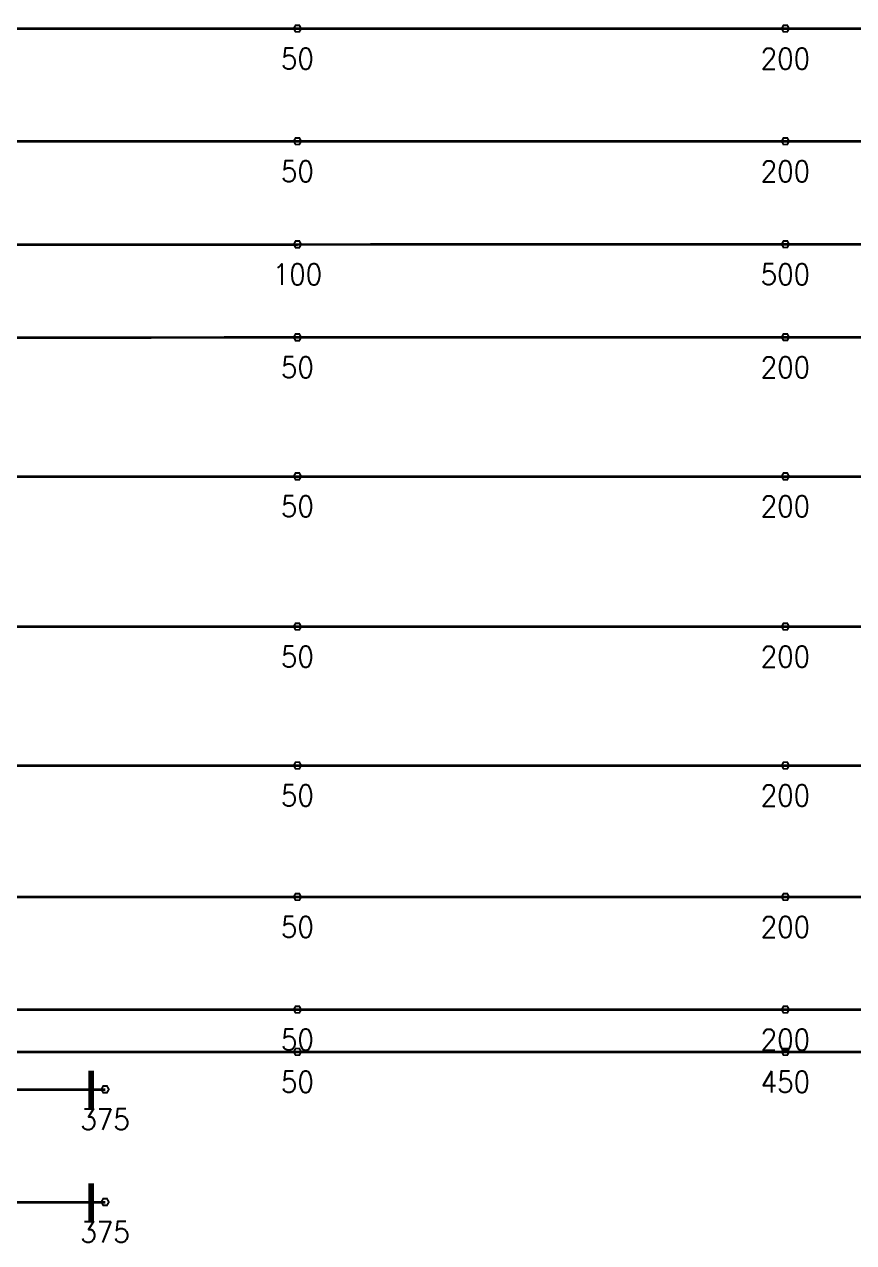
# Model space of a CAD drawing. Header units: millimetres. Extents: x 128150 to 589785, y -24154 to 43820.
# Drawn here: x 394940 to 403777, y 27618 to 40595 of the extents above; entities that cross this region are included whole.
import ezdxf

# ---------------------------------------------------------------- set-up
doc = ezdxf.new("R2010")
doc.units = ezdxf.units.MM
doc.layers.add('Current_plane_Column', color=7, linetype='Continuous', true_color=0x4b00ff)
doc.layers.add('NDC_S-TENDON', color=6, linetype='Continuous', lineweight=35)
doc.layers.add('NDC_S_ANNO', color=7, linetype='Continuous', lineweight=20)
doc.styles.get("Standard").update_dxf_attribs({"font": 'arial.ttf'})

# ---------------------------------------------------------------- blocks, each defined once
blk = doc.blocks.new('TDX')
at = {"layer": 'NDC_S-TENDON', "linetype": 'Continuous'}
for points, elevation in [([(15290, 31050, 20, 20, 0), (15270, 31085, 20, 20, 0), (15230, 31085, 20, 20, 0), (15210, 31050, 20, 20, 0), (15230, 31015, 20, 20, 0), (15270, 31015, 20, 20, 0)], 22), ([(15290, 31050, 20, 20, 0), (15270, 31085, 20, 20, 0), (15230, 31085, 20, 20, 0), (15210, 31050, 20, 20, 0), (15230, 31015, 20, 20, 0), (15270, 31015, 20, 20, 0)], 22), ([(20490, 31050, 20, 20, 0), (20470, 31085, 20, 20, 0), (20430, 31085, 20, 20, 0), (20410, 31050, 20, 20, 0), (20430, 31015, 20, 20, 0), (20470, 31015, 20, 20, 0)], 172), ([(20490, 31050, 20, 20, 0), (20470, 31085, 20, 20, 0), (20430, 31085, 20, 20, 0), (20410, 31050, 20, 20, 0), (20430, 31015, 20, 20, 0), (20470, 31015, 20, 20, 0)], 172), ([(20490, 31050, 20, 20, 0), (20470, 31085, 20, 20, 0), (20430, 31085, 20, 20, 0), (20410, 31050, 20, 20, 0), (20430, 31015, 20, 20, 0), (20470, 31015, 20, 20, 0)], 172), ([(20490, 31050, 20, 20, 0), (20470, 31085, 20, 20, 0), (20430, 31085, 20, 20, 0), (20410, 31050, 20, 20, 0), (20430, 31015, 20, 20, 0), (20470, 31015, 20, 20, 0)], 172), ([(15290, 29850, 20, 20, 0), (15270, 29885, 20, 20, 0), (15230, 29885, 20, 20, 0), (15210, 29850, 20, 20, 0), (15230, 29815, 20, 20, 0), (15270, 29815, 20, 20, 0)], 22), ([(15290, 29850, 20, 20, 0), (15270, 29885, 20, 20, 0), (15230, 29885, 20, 20, 0), (15210, 29850, 20, 20, 0), (15230, 29815, 20, 20, 0), (15270, 29815, 20, 20, 0)], 22), ([(20490, 29850, 20, 20, 0), (20470, 29885, 20, 20, 0), (20430, 29885, 20, 20, 0), (20410, 29850, 20, 20, 0), (20430, 29815, 20, 20, 0), (20470, 29815, 20, 20, 0)], 172), ([(20490, 29850, 20, 20, 0), (20470, 29885, 20, 20, 0), (20430, 29885, 20, 20, 0), (20410, 29850, 20, 20, 0), (20430, 29815, 20, 20, 0), (20470, 29815, 20, 20, 0)], 172), ([(20490, 29850, 20, 20, 0), (20470, 29885, 20, 20, 0), (20430, 29885, 20, 20, 0), (20410, 29850, 20, 20, 0), (20430, 29815, 20, 20, 0), (20470, 29815, 20, 20, 0)], 172), ([(20490, 29850, 20, 20, 0), (20470, 29885, 20, 20, 0), (20430, 29885, 20, 20, 0), (20410, 29850, 20, 20, 0), (20430, 29815, 20, 20, 0), (20470, 29815, 20, 20, 0)], 172), ([(15290, 28751, 20, 20, 0), (15270, 28786, 20, 20, 0), (15230, 28786, 20, 20, 0), (15210, 28751, 20, 20, 0), (15230, 28717, 20, 20, 0), (15270, 28717, 20, 20, 0)], 2500), ([(15290, 28751, 20, 20, 0), (15270, 28786, 20, 20, 0), (15230, 28786, 20, 20, 0), (15210, 28751, 20, 20, 0), (15230, 28717, 20, 20, 0), (15270, 28717, 20, 20, 0)], 2500), ([(20490, 28753, 20, 20, 0), (20470, 28787, 20, 20, 0), (20430, 28787, 20, 20, 0), (20410, 28753, 20, 20, 0), (20430, 28718, 20, 20, 0), (20470, 28718, 20, 20, 0)], 2900), ([(20490, 28753, 20, 20, 0), (20470, 28787, 20, 20, 0), (20430, 28787, 20, 20, 0), (20410, 28753, 20, 20, 0), (20430, 28718, 20, 20, 0), (20470, 28718, 20, 20, 0)], 2900), ([(20490, 28753, 20, 20, 0), (20470, 28787, 20, 20, 0), (20430, 28787, 20, 20, 0), (20410, 28753, 20, 20, 0), (20430, 28718, 20, 20, 0), (20470, 28718, 20, 20, 0)], 2900), ([(20490, 28753, 20, 20, 0), (20470, 28787, 20, 20, 0), (20430, 28787, 20, 20, 0), (20410, 28753, 20, 20, 0), (20430, 28718, 20, 20, 0), (20470, 28718, 20, 20, 0)], 2900), ([(15290, 27761, 20, 20, 0), (15270, 27796, 20, 20, 0), (15230, 27796, 20, 20, 0), (15210, 27761, 20, 20, 0), (15230, 27726, 20, 20, 0), (15270, 27726, 20, 20, 0)], 2800), ([(15290, 27761, 20, 20, 0), (15270, 27796, 20, 20, 0), (15230, 27796, 20, 20, 0), (15210, 27761, 20, 20, 0), (15230, 27726, 20, 20, 0), (15270, 27726, 20, 20, 0)], 2800), ([(20490, 27762, 20, 20, 0), (20470, 27797, 20, 20, 0), (20430, 27797, 20, 20, 0), (20410, 27762, 20, 20, 0), (20430, 27728, 20, 20, 0), (20470, 27728, 20, 20, 0)], 2950), ([(20490, 27762, 20, 20, 0), (20470, 27797, 20, 20, 0), (20430, 27797, 20, 20, 0), (20410, 27762, 20, 20, 0), (20430, 27728, 20, 20, 0), (20470, 27728, 20, 20, 0)], 2950), ([(20490, 27762, 20, 20, 0), (20470, 27797, 20, 20, 0), (20430, 27797, 20, 20, 0), (20410, 27762, 20, 20, 0), (20430, 27728, 20, 20, 0), (20470, 27728, 20, 20, 0)], 2950), ([(20490, 27762, 20, 20, 0), (20470, 27797, 20, 20, 0), (20430, 27797, 20, 20, 0), (20410, 27762, 20, 20, 0), (20430, 27728, 20, 20, 0), (20470, 27728, 20, 20, 0)], 2950), ([(15290, 26280, 20, 20, 0), (15270, 26315, 20, 20, 0), (15230, 26315, 20, 20, 0), (15210, 26280, 20, 20, 0), (15230, 26245, 20, 20, 0), (15270, 26245, 20, 20, 0)], 2800), ([(15290, 26280, 20, 20, 0), (15270, 26315, 20, 20, 0), (15230, 26315, 20, 20, 0), (15210, 26280, 20, 20, 0), (15230, 26245, 20, 20, 0), (15270, 26245, 20, 20, 0)], 2800), ([(20490, 26280, 20, 20, 0), (20470, 26315, 20, 20, 0), (20430, 26315, 20, 20, 0), (20410, 26280, 20, 20, 0), (20430, 26245, 20, 20, 0), (20470, 26245, 20, 20, 0)], 2950), ([(20490, 26280, 20, 20, 0), (20470, 26315, 20, 20, 0), (20430, 26315, 20, 20, 0), (20410, 26280, 20, 20, 0), (20430, 26245, 20, 20, 0), (20470, 26245, 20, 20, 0)], 2950), ([(20490, 26280, 20, 20, 0), (20470, 26315, 20, 20, 0), (20430, 26315, 20, 20, 0), (20410, 26280, 20, 20, 0), (20430, 26245, 20, 20, 0), (20470, 26245, 20, 20, 0)], 2950), ([(20490, 26280, 20, 20, 0), (20470, 26315, 20, 20, 0), (20430, 26315, 20, 20, 0), (20410, 26280, 20, 20, 0), (20430, 26245, 20, 20, 0), (20470, 26245, 20, 20, 0)], 2950), ([(15290, 24680, 20, 20, 0), (15270, 24715, 20, 20, 0), (15230, 24715, 20, 20, 0), (15210, 24680, 20, 20, 0), (15230, 24645, 20, 20, 0), (15270, 24645, 20, 20, 0)], 2800), ([(15290, 24680, 20, 20, 0), (15270, 24715, 20, 20, 0), (15230, 24715, 20, 20, 0), (15210, 24680, 20, 20, 0), (15230, 24645, 20, 20, 0), (15270, 24645, 20, 20, 0)], 2800), ([(20490, 24680, 20, 20, 0), (20470, 24715, 20, 20, 0), (20430, 24715, 20, 20, 0), (20410, 24680, 20, 20, 0), (20430, 24645, 20, 20, 0), (20470, 24645, 20, 20, 0)], 2950), ([(20490, 24680, 20, 20, 0), (20470, 24715, 20, 20, 0), (20430, 24715, 20, 20, 0), (20410, 24680, 20, 20, 0), (20430, 24645, 20, 20, 0), (20470, 24645, 20, 20, 0)], 2950), ([(20490, 24680, 20, 20, 0), (20470, 24715, 20, 20, 0), (20430, 24715, 20, 20, 0), (20410, 24680, 20, 20, 0), (20430, 24645, 20, 20, 0), (20470, 24645, 20, 20, 0)], 2950), ([(20490, 24680, 20, 20, 0), (20470, 24715, 20, 20, 0), (20430, 24715, 20, 20, 0), (20410, 24680, 20, 20, 0), (20430, 24645, 20, 20, 0), (20470, 24645, 20, 20, 0)], 2950), ([(15290, 23200, 20, 20, 0), (15270, 23235, 20, 20, 0), (15230, 23235, 20, 20, 0), (15210, 23200, 20, 20, 0), (15230, 23165, 20, 20, 0), (15270, 23165, 20, 20, 0)], 2800), ([(15290, 23200, 20, 20, 0), (15270, 23235, 20, 20, 0), (15230, 23235, 20, 20, 0), (15210, 23200, 20, 20, 0), (15230, 23165, 20, 20, 0), (15270, 23165, 20, 20, 0)], 2800), ([(20490, 23200, 20, 20, 0), (20470, 23235, 20, 20, 0), (20430, 23235, 20, 20, 0), (20410, 23200, 20, 20, 0), (20430, 23165, 20, 20, 0), (20470, 23165, 20, 20, 0)], 2950), ([(20490, 23200, 20, 20, 0), (20470, 23235, 20, 20, 0), (20430, 23235, 20, 20, 0), (20410, 23200, 20, 20, 0), (20430, 23165, 20, 20, 0), (20470, 23165, 20, 20, 0)], 2950), ([(20490, 23200, 20, 20, 0), (20470, 23235, 20, 20, 0), (20430, 23235, 20, 20, 0), (20410, 23200, 20, 20, 0), (20430, 23165, 20, 20, 0), (20470, 23165, 20, 20, 0)], 2950), ([(20490, 23200, 20, 20, 0), (20470, 23235, 20, 20, 0), (20430, 23235, 20, 20, 0), (20410, 23200, 20, 20, 0), (20430, 23165, 20, 20, 0), (20470, 23165, 20, 20, 0)], 2950), ([(15290, 21800, 20, 20, 0), (15270, 21835, 20, 20, 0), (15230, 21835, 20, 20, 0), (15210, 21800, 20, 20, 0), (15230, 21765, 20, 20, 0), (15270, 21765, 20, 20, 0)], 2800), ([(15290, 21800, 20, 20, 0), (15270, 21835, 20, 20, 0), (15230, 21835, 20, 20, 0), (15210, 21800, 20, 20, 0), (15230, 21765, 20, 20, 0), (15270, 21765, 20, 20, 0)], 2800), ([(20490, 21800, 20, 20, 0), (20470, 21835, 20, 20, 0), (20430, 21835, 20, 20, 0), (20410, 21800, 20, 20, 0), (20430, 21765, 20, 20, 0), (20470, 21765, 20, 20, 0)], 2950), ([(20490, 21800, 20, 20, 0), (20470, 21835, 20, 20, 0), (20430, 21835, 20, 20, 0), (20410, 21800, 20, 20, 0), (20430, 21765, 20, 20, 0), (20470, 21765, 20, 20, 0)], 2950), ([(20490, 21800, 20, 20, 0), (20470, 21835, 20, 20, 0), (20430, 21835, 20, 20, 0), (20410, 21800, 20, 20, 0), (20430, 21765, 20, 20, 0), (20470, 21765, 20, 20, 0)], 2950), ([(20490, 21800, 20, 20, 0), (20470, 21835, 20, 20, 0), (20430, 21835, 20, 20, 0), (20410, 21800, 20, 20, 0), (20430, 21765, 20, 20, 0), (20470, 21765, 20, 20, 0)], 2950), ([(15290, 20600, 20, 20, 0), (15270, 20635, 20, 20, 0), (15230, 20635, 20, 20, 0), (15210, 20600, 20, 20, 0), (15230, 20565, 20, 20, 0), (15270, 20565, 20, 20, 0)], 2800), ([(15290, 20600, 20, 20, 0), (15270, 20635, 20, 20, 0), (15230, 20635, 20, 20, 0), (15210, 20600, 20, 20, 0), (15230, 20565, 20, 20, 0), (15270, 20565, 20, 20, 0)], 2800), ([(20490, 20600, 20, 20, 0), (20470, 20635, 20, 20, 0), (20430, 20635, 20, 20, 0), (20410, 20600, 20, 20, 0), (20430, 20565, 20, 20, 0), (20470, 20565, 20, 20, 0)], 2950), ([(20490, 20600, 20, 20, 0), (20470, 20635, 20, 20, 0), (20430, 20635, 20, 20, 0), (20410, 20600, 20, 20, 0), (20430, 20565, 20, 20, 0), (20470, 20565, 20, 20, 0)], 2950), ([(20490, 20600, 20, 20, 0), (20470, 20635, 20, 20, 0), (20430, 20635, 20, 20, 0), (20410, 20600, 20, 20, 0), (20430, 20565, 20, 20, 0), (20470, 20565, 20, 20, 0)], 2950), ([(20490, 20600, 20, 20, 0), (20470, 20635, 20, 20, 0), (20430, 20635, 20, 20, 0), (20410, 20600, 20, 20, 0), (20430, 20565, 20, 20, 0), (20470, 20565, 20, 20, 0)], 2950), ([(15290, 20150, 20, 20, 0), (15270, 20185, 20, 20, 0), (15230, 20185, 20, 20, 0), (15210, 20150, 20, 20, 0), (15230, 20115, 20, 20, 0), (15270, 20115, 20, 20, 0)], 2550), ([(15290, 20150, 20, 20, 0), (15270, 20185, 20, 20, 0), (15230, 20185, 20, 20, 0), (15210, 20150, 20, 20, 0), (15230, 20115, 20, 20, 0), (15270, 20115, 20, 20, 0)], 2550), ([(20490, 20150, 20, 20, 0), (20470, 20185, 20, 20, 0), (20430, 20185, 20, 20, 0), (20410, 20150, 20, 20, 0), (20430, 20115, 20, 20, 0), (20470, 20115, 20, 20, 0)], 2950), ([(20490, 20150, 20, 20, 0), (20470, 20185, 20, 20, 0), (20430, 20185, 20, 20, 0), (20410, 20150, 20, 20, 0), (20430, 20115, 20, 20, 0), (20470, 20115, 20, 20, 0)], 2950), ([(20490, 20150, 20, 20, 0), (20470, 20185, 20, 20, 0), (20430, 20185, 20, 20, 0), (20410, 20150, 20, 20, 0), (20430, 20115, 20, 20, 0), (20470, 20115, 20, 20, 0)], 2950), ([(20490, 20150, 20, 20, 0), (20470, 20185, 20, 20, 0), (20430, 20185, 20, 20, 0), (20410, 20150, 20, 20, 0), (20430, 20115, 20, 20, 0), (20470, 20115, 20, 20, 0)], 2950), ([(13240, 19750, 20, 20, 0), (13220, 19785, 20, 20, 0), (13180, 19785, 20, 20, 0), (13160, 19750, 20, 20, 0), (13180, 19715, 20, 20, 0), (13220, 19715, 20, 20, 0)], 2875), ([(13240, 19750, 20, 20, 0), (13220, 19785, 20, 20, 0), (13180, 19785, 20, 20, 0), (13160, 19750, 20, 20, 0), (13180, 19715, 20, 20, 0), (13220, 19715, 20, 20, 0)], 2875), ([(13240, 18550, 20, 20, 0), (13220, 18585, 20, 20, 0), (13180, 18585, 20, 20, 0), (13160, 18550, 20, 20, 0), (13180, 18515, 20, 20, 0), (13220, 18515, 20, 20, 0)], 2875), ([(13240, 18550, 20, 20, 0), (13220, 18585, 20, 20, 0), (13180, 18585, 20, 20, 0), (13160, 18550, 20, 20, 0), (13180, 18515, 20, 20, 0), (13220, 18515, 20, 20, 0)], 2875)]:
    blk.add_lwpolyline(points, format="xyseb", close=True, dxfattribs=dict(at, elevation=elevation))
at = {"layer": 'NDC_S-TENDON', "linetype": 'Continuous', "elevation": 2875}
for points in [[(13050, 19550, 60, 60, 0), (13050, 19950, 60, 60, 0)], [(13050, 18350, 60, 60, 0), (13050, 18750, 60, 60, 0)]]:
    blk.add_lwpolyline(points, format="xyseb", dxfattribs=at)
at = {"layer": 'NDC_S-TENDON', "linetype": 'Continuous'}
for points in [[(-1962, 31050, -10145), (622, 31050, 60), (1424, 31050, 50), (2226, 31050, 34), (3128, 31050, 14), (4031, 31050, 0), (4933, 31050, -8), (5835, 31050, -11), (6737, 31050, -8), (7640, 31050, 0), (8542, 31050, 14), (9444, 31050, 34), (10246, 31050, 50), (11048, 31050, 60), (30668, 31050, 63)], [(10050, 31050, 172), (10744, 31050, 165), (11437, 31050, 145), (12130, 31050, 112), (13170, 31050, 62), (14210, 31050, 32), (15250, 31050, 22), (16290, 31050, 32), (17330, 31050, 62), (18370, 31050, 112), (19064, 31050, 145), (19757, 31050, 165), (20450, 31050, 172)], [(-2200, 29850, -9939), (622, 29850, 60), (1424, 29850, 50), (2226, 29850, 34), (3128, 29850, 14), (4031, 29850, 0), (4933, 29850, -8), (5835, 29850, -11), (6737, 29850, -8), (7640, 29850, 0), (8542, 29850, 14), (9444, 29850, 34), (10246, 29850, 50), (11048, 29850, 60), (43845, 29850, 63)], [(10050, 29850, 172), (10744, 29850, 165), (11437, 29850, 145), (12130, 29850, 112), (13170, 29850, 62), (14210, 29850, 32), (15250, 29850, 22), (16290, 29850, 32), (17330, 29850, 62), (18370, 29850, 112), (19064, 29850, 145), (19757, 29850, 165), (20450, 29850, 172)], [(10050, 28750, 2900), (10743, 28750, 2882), (11437, 28750, 2829), (12130, 28751, 2740), (12910, 28751, 2635), (13690, 28751, 2560), (14470, 28751, 2515), (15250, 28751, 2500), (16030, 28752, 2515), (16810, 28752, 2560), (17590, 28752, 2635), (18370, 28752, 2740), (19063, 28752, 2829), (19757, 28753, 2882), (20450, 28753, 2900)], [(20450, 28753, 2900), (21143, 28753, 2882), (21837, 28753, 2829), (22530, 28753, 2740), (23570, 28753, 2607), (24610, 28753, 2527), (25650, 28753, 2500), (26690, 28753, 2527), (27730, 28753, 2607), (28770, 28753, 2740), (29463, 28753, 2829), (30157, 28753, 2882), (30850, 28753, 2900)], [(10050, 27760, 2950), (10743, 27760, 2943), (11437, 27760, 2923), (12130, 27760, 2890), (12910, 27760, 2851), (13690, 27760, 2822), (14470, 27761, 2806), (15250, 27761, 2800), (16030, 27761, 2806), (16810, 27761, 2822), (17590, 27762, 2851), (18370, 27762, 2890), (19063, 27762, 2923), (19757, 27762, 2943), (20450, 27762, 2950)], [(20450, 27762, 2950), (21143, 27762, 2943), (21837, 27762, 2923), (22530, 27762, 2890), (23570, 27762, 2840), (24610, 27762, 2810), (25650, 27762, 2800), (26690, 27762, 2810), (27730, 27762, 2840), (28770, 27762, 2890), (29463, 27762, 2923), (30157, 27762, 2943), (30850, 27762, 2950)], [(10050, 26280, 2950), (10743, 26280, 2943), (11437, 26280, 2923), (12130, 26280, 2890), (13170, 26280, 2840), (14210, 26280, 2810), (15250, 26280, 2800), (16290, 26280, 2810), (17330, 26280, 2840), (18370, 26280, 2890), (19063, 26280, 2923), (19757, 26280, 2943), (20450, 26280, 2950)], [(20450, 26280, 2950), (21143, 26280, 2943), (21837, 26280, 2923), (22530, 26280, 2890), (23570, 26280, 2840), (24610, 26280, 2810), (25650, 26280, 2800), (26690, 26280, 2810), (27730, 26280, 2840), (28770, 26280, 2890), (29463, 26280, 2923), (30157, 26280, 2943), (30850, 26280, 2950)], [(10050, 24680, 2950), (10743, 24680, 2943), (11437, 24680, 2923), (12130, 24680, 2890), (13170, 24680, 2840), (14210, 24680, 2810), (15250, 24680, 2800), (16290, 24680, 2810), (17330, 24680, 2840), (18370, 24680, 2890), (19063, 24680, 2923), (19757, 24680, 2943), (20450, 24680, 2950)], [(20450, 24680, 2950), (21143, 24680, 2943), (21837, 24680, 2923), (22530, 24680, 2890), (23570, 24680, 2840), (24610, 24680, 2810), (25650, 24680, 2800), (26690, 24680, 2810), (27730, 24680, 2840), (28770, 24680, 2890), (29463, 24680, 2923), (30157, 24680, 2943), (30850, 24680, 2950)], [(10050, 23200, 2950), (10743, 23200, 2943), (11437, 23200, 2923), (12130, 23200, 2890), (13170, 23200, 2840), (14210, 23200, 2810), (15250, 23200, 2800), (16290, 23200, 2810), (17330, 23200, 2840), (18370, 23200, 2890), (19063, 23200, 2923), (19757, 23200, 2943), (20450, 23200, 2950)], [(20450, 23200, 2950), (21143, 23200, 2943), (21837, 23200, 2923), (22530, 23200, 2890), (23570, 23200, 2840), (24610, 23200, 2810), (25650, 23200, 2800), (26690, 23200, 2810), (27730, 23200, 2840), (28770, 23200, 2890), (29463, 23200, 2923), (30157, 23200, 2943), (30850, 23200, 2950)], [(10050, 21800, 2950), (10743, 21800, 2943), (11437, 21800, 2923), (12130, 21800, 2890), (13170, 21800, 2840), (14210, 21800, 2810), (15250, 21800, 2800), (16290, 21800, 2810), (17330, 21800, 2840), (18370, 21800, 2890), (19063, 21800, 2923), (19757, 21800, 2943), (20450, 21800, 2950)], [(20450, 21800, 2950), (21143, 21800, 2943), (21837, 21800, 2923), (22530, 21800, 2890), (23570, 21800, 2840), (24610, 21800, 2810), (25650, 21800, 2800), (26690, 21800, 2810), (27730, 21800, 2840), (28770, 21800, 2890), (29463, 21800, 2923), (30157, 21800, 2943), (30850, 21800, 2950)], [(10050, 20600, 2950), (10743, 20600, 2943), (11437, 20600, 2923), (12130, 20600, 2890), (13170, 20600, 2840), (14210, 20600, 2810), (15250, 20600, 2800), (16290, 20600, 2810), (17330, 20600, 2840), (18370, 20600, 2890), (19063, 20600, 2923), (19757, 20600, 2943), (20450, 20600, 2950)], [(20450, 20600, 2950), (21143, 20600, 2943), (21837, 20600, 2923), (22530, 20600, 2890), (23570, 20600, 2840), (24610, 20600, 2810), (25650, 20600, 2800), (26690, 20600, 2810), (27730, 20600, 2840), (28770, 20600, 2890), (29463, 20600, 2923), (30157, 20600, 2943), (30850, 20600, 2950)], [(10050, 20150, 2950), (10743, 20150, 2932), (11437, 20150, 2879), (12130, 20150, 2790), (13170, 20150, 2657), (14210, 20150, 2577), (15250, 20150, 2550), (16290, 20150, 2577), (17330, 20150, 2657), (18370, 20150, 2790), (19063, 20150, 2879), (19757, 20150, 2932), (20450, 20150, 2950)], [(20450, 20150, 2950), (21143, 20150, 2932), (21837, 20150, 2879), (22530, 20150, 2790), (23570, 20150, 2657), (24610, 20150, 2577), (25650, 20150, 2550), (26690, 20150, 2577), (27730, 20150, 2657), (28770, 20150, 2790), (29463, 20150, 2879), (30157, 20150, 2932), (30850, 20150, 2950)], [(-2200, 19750, 0), (712, 19750, 2861), (1604, 19750, 2817), (2496, 19750, 2745), (3500, 19750, 2660), (4503, 19750, 2599), (5507, 19750, 2562), (6510, 19750, 2550), (7514, 19750, 2562), (8517, 19750, 2599), (9521, 19750, 2660), (10524, 19750, 2745), (11416, 19750, 2817), (12308, 19750, 2861), (13200, 19750, 2875)], [(-2200, 18550, 0), (712, 18550, 2861), (1604, 18550, 2817), (2496, 18550, 2745), (3500, 18550, 2660), (4503, 18550, 2599), (5507, 18550, 2562), (6510, 18550, 2550), (7514, 18550, 2562), (8517, 18550, 2599), (9521, 18550, 2660), (10524, 18550, 2745), (11416, 18550, 2817), (12308, 18550, 2861), (13200, 18550, 2875)]]:
    blk.add_polyline3d(points, dxfattribs=at)
at = {"layer": 'NDC_S_ANNO', "linetype": 'Continuous', "char_height": 225, "attachment_point": 5, "line_spacing_factor": 0.75}
for s, insert in [('\\FSTANDARD.shx;50', (15250, 30730, 22)), ('\\FSTANDARD.shx;200', (20450, 30730, 172)), ('\\FSTANDARD.shx;50', (15250, 29530, 22)), ('\\FSTANDARD.shx;200', (20450, 29530, 172)), ('\\FSTANDARD.shx;500', (20450, 28433, 2900)), ('\\FSTANDARD.shx;200', (20450, 27442, 2950)), ('\\FSTANDARD.shx;50', (15250, 25960, 2800)), ('\\FSTANDARD.shx;200', (20450, 25960, 2950)), ('\\FSTANDARD.shx;50', (15250, 24360, 2800)), ('\\FSTANDARD.shx;200', (20450, 24360, 2950)), ('\\FSTANDARD.shx;50', (15250, 22880, 2800)), ('\\FSTANDARD.shx;200', (20450, 22880, 2950)), ('\\FSTANDARD.shx;50', (15250, 21480, 2800)), ('\\FSTANDARD.shx;200', (20450, 21480, 2950)), ('\\FSTANDARD.shx;50', (15250, 20280, 2800)), ('\\FSTANDARD.shx;200', (20450, 20280, 2950)), ('\\FSTANDARD.shx;50', (15250, 19830, 2550)), ('\\FSTANDARD.shx;450', (20450, 19830, 2950)), ('\\FSTANDARD.shx;375', (13200, 19430, 2875)), ('{\\Fstandard|c0;375}', (13200, 18230, 2875))]:
    blk.add_mtext(s, dxfattribs=dict(at, insert=insert))
at = {"layer": 'NDC_S_ANNO', "linetype": 'Continuous', "char_height": 225, "attachment_point": 5, "rotation": 0.0155, "line_spacing_factor": 0.75}
for s, insert in [('\\FSTANDARD.shx;100', (15250, 28431, 2500)), ('\\FSTANDARD.shx;50', (15250, 27441, 2800))]:
    blk.add_mtext(s, dxfattribs=dict(at, insert=insert))

msp = doc.modelspace()

# ---------------------------------------------------------------- block references
at = {"layer": 'Current_plane_Column'}
msp.add_blockref('TDX', (382600, 9500), dxfattribs=at)

doc.saveas('drawing.dxf')
